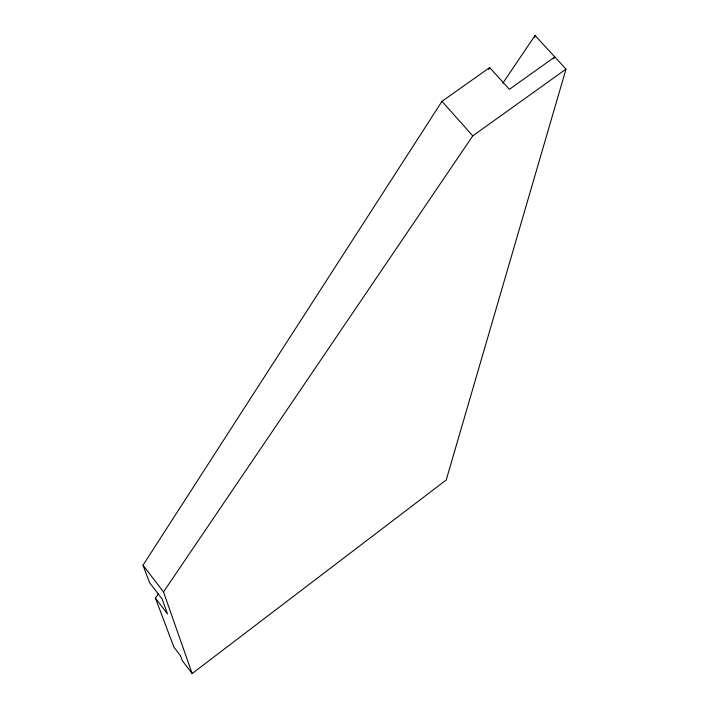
<?xml version="1.0" encoding="UTF-8"?>
<svg xmlns="http://www.w3.org/2000/svg" width="709" height="709" viewBox="0 0 709 709"><rect width="100%" height="100%" fill="white"/><g stroke="black" fill="none" stroke-linecap="round" stroke-linejoin="round"><path stroke-width="1.06" d="M534.524 37.595L535.056 35.45L566.004 69.119L446.218 479.993L192.139 673.55L182.328 660.691L180.529 655.798L173.918 647.14L155.422 598.139L158.515 593.548M155.422 598.139L167.51 613.914L162.148 599.034L149.572 582.656L142.996 565.233L441.991 101.325L489.68 67.568L509.381 89.343L554.819 56.95L553.552 58.767M488.457 69.42L489.68 67.568M502.849 83.183L535.056 35.45M192.139 673.55L163.504 591.909L472.761 135.871L566.004 69.119M441.991 101.325L472.761 135.871M142.996 565.233L163.504 591.909"/></g></svg>
